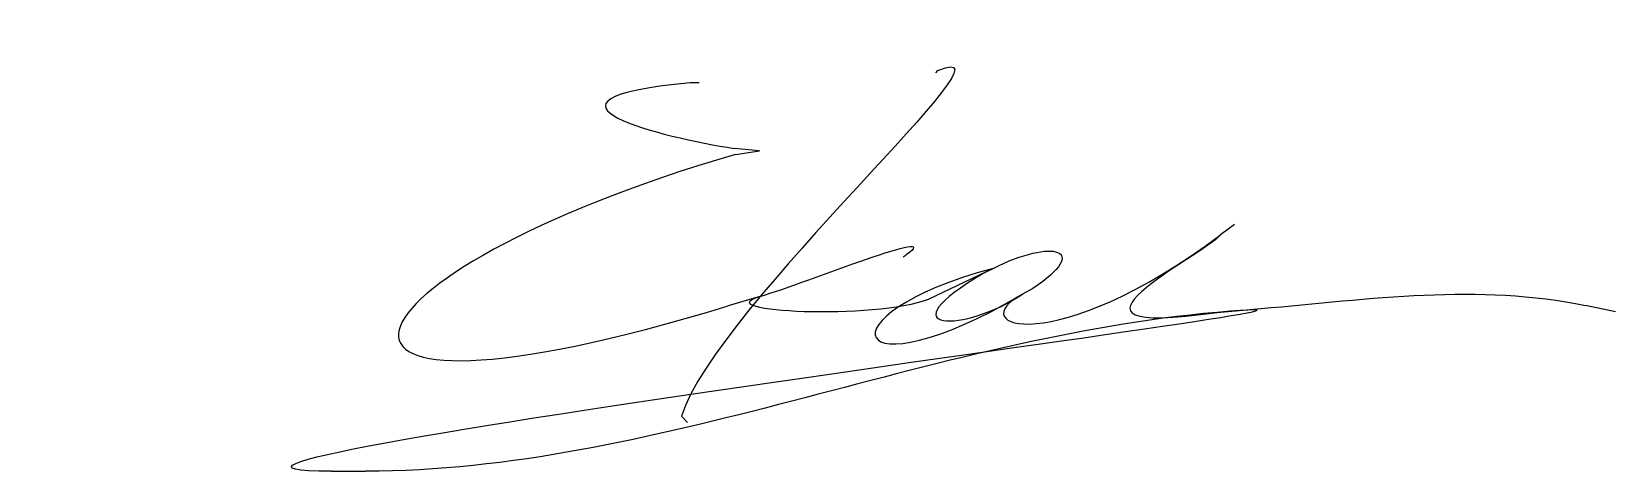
# Model space of a CAD drawing. Header units: millimetres. Extents: x 7.8 to 22.7, y 5.8 to 9.9.
import ezdxf

# ---------------------------------------------------------------- set-up
doc = ezdxf.new("R2010")
doc.units = ezdxf.units.MM

msp = doc.modelspace()

# ---------------------------------------------------------------- linework, layer by layer
at = {"color": 5}
for p, q in [((16.319, 9.551), (16.338, 9.574)), ((14.101, 9.459), (14.015, 9.459)), ((14.666, 8.822), (14.427, 8.844)), ((14.442, 8.788), (14.666, 8.822)), ((19.118, 8.132), (18.988, 8.036)), ((16.014, 7.828), (16.04, 7.847)), ((16.856, 7.721), (16.248, 7.431)), ((16.778, 7.682), (16.856, 7.721)), ((14.669, 7.458), (14.373, 7.37)), ((17.228, 7.532), (17.13, 7.48)), ((18.955, 7.309), (19.368, 7.345)), ((22.688, 7.313), (22.409, 7.372)), ((13.991, 6.278), (13.934, 6.337)), ((10.655, 5.822), (10.973, 5.822))]:
    msp.add_line(p, q, dxfattribs=at)
for points in [[(16.338, 9.574), (17.202, 9.936), (14.257, 7.37), (13.934, 6.337)], [(14.015, 9.459), (12.319, 9.296), (13.771, 8.945), (14.427, 8.844)], [(14.442, 8.788), (10.58, 7.661), (9.916, 6.008), (14.373, 7.37)], [(14.669, 7.458), (15.125, 7.593), (16.425, 8.125), (16.04, 7.847)], [(17.13, 7.48), (16.56, 7.174), (17.427, 6.864), (18.988, 8.036)], [(18.988, 8.036), (18.834, 7.84), (17.177, 7.053), (18.955, 7.309)], [(16.856, 7.721), (17.413, 8.003), (17.783, 7.902), (17.228, 7.532)], [(16.856, 7.721), (15.198, 7.279), (15.496, 6.515), (17.13, 7.48)], [(16.778, 7.682), (15.802, 7.112), (16.604, 7.122), (17.13, 7.48)], [(19.368, 7.345), (20.378, 7.433), (21.418, 7.584), (22.409, 7.372)], [(10.655, 5.822), (7.844, 5.822), (21.756, 7.553), (18.955, 7.309)], [(16.248, 7.431), (15.759, 7.237), (14.164, 7.308), (14.669, 7.458)], [(18.955, 7.309), (16.259, 7.075), (13.68, 5.822), (10.973, 5.822)]]:
    msp.add_open_spline(points, degree=3, dxfattribs=at)

doc.saveas('drawing.dxf')
